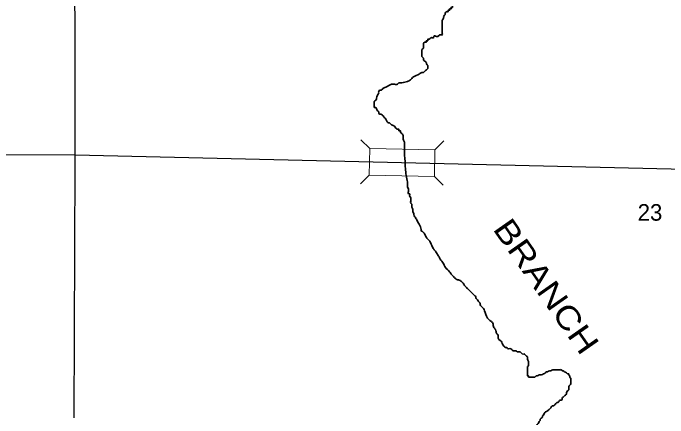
# Model space of a CAD drawing. Extents: x -4.25 to 0.15, y -11.26 to -7.33.
# Drawn here: x -3.318 to -2.725, y -9.545 to -9.179 of the extents above; entities that cross this region are included whole.
import ezdxf
from ezdxf.enums import TextEntityAlignment as Align

# ---------------------------------------------------------------- set-up
doc = ezdxf.new("R2010")
doc.units = 0
doc.header["$LTSCALE"] = 0.0061
for name, color, linetype, lineweight in [('14', 7, 'Continuous', 25), ('21', 7, 'Continuous', 25), ('25', 7, 'Continuous', 35)]:
    doc.layers.add(name, color=color, linetype=linetype, lineweight=lineweight)
doc.layers.add('29', color=7, linetype='Continuous')
doc.layers.add('45', color=7, linetype='Continuous')

msp = doc.modelspace()

# ---------------------------------------------------------------- linework, layer by layer
at = {"layer": '14'}
for points in [[(-3.262121, -9.038258), (-3.261742, -9.315341), (-3.262689, -9.545076)], [(-4.204545, -9.30322), (-3.261553, -9.307008), (-2.605871, -9.322348), (-2.575, -9.319697), (-2.551705, -9.312311), (-2.51875, -9.301705), (-2.498674, -9.29697), (-2.475758, -9.29375), (-2.363636, -9.294318), (-2.014962, -9.298106)]]:
    msp.add_lwpolyline(points, dxfattribs=at)
at = {"layer": '21'}
for p, q in [((-2.994697, -9.301326), (-3.002652, -9.293371)), ((-2.927652, -9.294508), (-2.935606, -9.302462)), ((-2.995076, -9.325379), (-3.00303, -9.333333)), ((-2.92803, -9.33447), (-2.935985, -9.326515))]:
    msp.add_line(p, q, dxfattribs=at)
at = {"layer": '21', "lineweight": 13}
msp.add_lwpolyline([(-2.995076, -9.325379), (-2.935985, -9.326515), (-2.935606, -9.302462), (-2.994697, -9.301326)], close=True, dxfattribs=at)
at = {"layer": '25'}
for points in [[(-3.027273, -9.071212), (-3.025947, -9.072538), (-3.024621, -9.072538), (-3.024621, -9.073864), (-3.023295, -9.075189), (-3.02197, -9.076515), (-3.020644, -9.077841), (-3.019508, -9.079167), (-3.019508, -9.080492), (-3.018182, -9.081818), (-3.018182, -9.082955), (-3.016856, -9.082955), (-3.016856, -9.08428), (-3.01553, -9.08428), (-3.01553, -9.085606), (-3.014205, -9.086932), (-3.012879, -9.088258), (-3.011553, -9.089583), (-3.008902, -9.092235), (-3.007576, -9.093561), (-3.007576, -9.094886), (-3.00625, -9.094886), (-3.004924, -9.096212), (-3.003598, -9.097538), (-3.001136, -9.100189), (-2.999811, -9.101326), (-2.998485, -9.102652), (-2.997159, -9.103977), (-2.995833, -9.105303), (-2.993182, -9.107955), (-2.991856, -9.10928), (-2.99053, -9.111932), (-2.987879, -9.113258), (-2.986553, -9.114583), (-2.986553, -9.115909), (-2.983902, -9.118561), (-2.977462, -9.122348), (-2.976136, -9.123674), (-2.974811, -9.125), (-2.973485, -9.126326), (-2.972159, -9.127652), (-2.970833, -9.128977), (-2.969508, -9.128977), (-2.969508, -9.130303), (-2.966856, -9.130303), (-2.966856, -9.131629), (-2.964394, -9.132955), (-2.963068, -9.13428), (-2.961742, -9.13428), (-2.960417, -9.135606), (-2.959091, -9.135606), (-2.957765, -9.136932), (-2.956439, -9.136932), (-2.953788, -9.138068), (-2.947348, -9.14072), (-2.939394, -9.146023), (-2.936742, -9.147348), (-2.935417, -9.148674), (-2.934091, -9.148674), (-2.932765, -9.15), (-2.931439, -9.151326), (-2.930114, -9.151326), (-2.930114, -9.152652), (-2.928977, -9.152652), (-2.928977, -9.153977), (-2.927652, -9.153977), (-2.926326, -9.155303), (-2.926326, -9.156439), (-2.925, -9.156439), (-2.923674, -9.157765), (-2.923674, -9.159091), (-2.922348, -9.160417), (-2.921023, -9.160417), (-2.921023, -9.161742), (-2.919697, -9.163068), (-2.919697, -9.164394), (-2.919697, -9.16572), (-2.918371, -9.167045), (-2.918371, -9.168371), (-2.918371, -9.169697), (-2.919697, -9.171023), (-2.919697, -9.172348), (-2.919697, -9.173674), (-2.921023, -9.173674), (-2.921023, -9.175), (-2.922348, -9.175), (-2.922348, -9.176136), (-2.923674, -9.176136), (-2.923674, -9.177462), (-2.925, -9.177462), (-2.926326, -9.178788)], [(-2.926326, -9.178788), (-2.926326, -9.180114), (-2.927652, -9.181439), (-2.927652, -9.182765), (-2.928977, -9.185417), (-2.928977, -9.186742), (-2.928977, -9.189394), (-2.928977, -9.19072), (-2.928977, -9.192045), (-2.928977, -9.194508), (-2.928977, -9.195833), (-2.928977, -9.197159), (-2.928977, -9.198485), (-2.930114, -9.198485), (-2.931439, -9.198485), (-2.932765, -9.199811), (-2.934091, -9.199811), (-2.936742, -9.199811), (-2.936742, -9.201136), (-2.938068, -9.201136), (-2.939394, -9.201136), (-2.94072, -9.202462), (-2.942045, -9.202462), (-2.942045, -9.203788), (-2.943371, -9.203788), (-2.943371, -9.205114), (-2.944697, -9.205114), (-2.946023, -9.206439), (-2.946023, -9.207765), (-2.946023, -9.209091), (-2.946023, -9.210417), (-2.947348, -9.211742), (-2.947348, -9.214205), (-2.947348, -9.21553), (-2.947348, -9.216856), (-2.947348, -9.218182), (-2.946023, -9.219508), (-2.946023, -9.220833), (-2.944697, -9.222159), (-2.943371, -9.223485), (-2.943371, -9.224811), (-2.942045, -9.226136), (-2.942045, -9.227462), (-2.942045, -9.228788), (-2.943371, -9.230114), (-2.944697, -9.23125), (-2.946023, -9.232576), (-2.947348, -9.232576), (-2.949811, -9.233902), (-2.955114, -9.236553), (-2.957765, -9.239205), (-2.960417, -9.24053), (-2.96553, -9.241856), (-2.966856, -9.241856), (-2.968182, -9.241856), (-2.969508, -9.243182), (-2.972159, -9.243182), (-2.974811, -9.243182), (-2.980114, -9.245833), (-2.982765, -9.247159), (-2.983902, -9.248485), (-2.985227, -9.248485), (-2.986553, -9.249621), (-2.986553, -9.250947), (-2.987879, -9.253598), (-2.989205, -9.257576), (-2.99053, -9.258902), (-2.99053, -9.260227), (-2.99053, -9.261553), (-2.99053, -9.262879), (-2.99053, -9.264205), (-2.989205, -9.264205), (-2.987879, -9.266856), (-2.986553, -9.267992), (-2.986553, -9.269318), (-2.983902, -9.270644), (-2.981439, -9.273295), (-2.980114, -9.274621), (-2.978788, -9.277273), (-2.976136, -9.278598), (-2.974811, -9.279924), (-2.972159, -9.28125), (-2.969508, -9.283902), (-2.968182, -9.283902), (-2.968182, -9.285227), (-2.966856, -9.285227), (-2.966856, -9.286364), (-2.96553, -9.287689), (-2.964394, -9.290341), (-2.964394, -9.292992), (-2.963068, -9.295644)], [(-2.963068, -9.295644), (-2.963068, -9.298295), (-2.963068, -9.299621), (-2.963068, -9.300947), (-2.963068, -9.302273), (-2.963068, -9.303598), (-2.963068, -9.304356), (-2.9625, -9.316098)], [(-2.9625, -9.316098), (-2.961174, -9.328788), (-2.960417, -9.33447), (-2.960417, -9.336364), (-2.95947, -9.338258), (-2.95947, -9.339205), (-2.95947, -9.342235), (-2.958523, -9.342235), (-2.958523, -9.344129), (-2.957576, -9.346023), (-2.957576, -9.347917), (-2.957576, -9.348864), (-2.957576, -9.350758), (-2.956629, -9.351705), (-2.956629, -9.353598), (-2.955682, -9.356439), (-2.955682, -9.358333), (-2.954735, -9.360227), (-2.954735, -9.361174), (-2.953788, -9.363068), (-2.951894, -9.366098), (-2.950947, -9.367992), (-2.95, -9.369886), (-2.948106, -9.374621), (-2.948106, -9.375568), (-2.94697, -9.376515), (-2.945076, -9.378409), (-2.944129, -9.380303), (-2.942235, -9.383144), (-2.941288, -9.384091), (-2.940341, -9.385038), (-2.939394, -9.386932), (-2.938447, -9.389015), (-2.9375, -9.390909), (-2.935606, -9.39375), (-2.934659, -9.394697), (-2.933712, -9.396591), (-2.931818, -9.399432), (-2.930871, -9.401326), (-2.92803, -9.405114), (-2.926136, -9.408902), (-2.922348, -9.412879), (-2.920265, -9.41572), (-2.919318, -9.416667), (-2.918371, -9.417614), (-2.916477, -9.419508), (-2.913636, -9.420455), (-2.910795, -9.422348), (-2.907955, -9.426136), (-2.906061, -9.42803), (-2.902273, -9.431818), (-2.900379, -9.433712), (-2.899432, -9.434659), (-2.898485, -9.435606), (-2.898485, -9.436553), (-2.897538, -9.437689), (-2.895455, -9.44053), (-2.894508, -9.441477), (-2.894508, -9.442424), (-2.891667, -9.446212), (-2.89072, -9.448106), (-2.887879, -9.454735), (-2.885038, -9.457576), (-2.883144, -9.45947), (-2.882197, -9.463447), (-2.88125, -9.464394), (-2.880303, -9.466288), (-2.879356, -9.469129), (-2.878409, -9.470076), (-2.878409, -9.47197), (-2.875568, -9.475758)], [(-2.875568, -9.475758), (-2.874621, -9.477652), (-2.873674, -9.479545), (-2.872727, -9.480492), (-2.87178, -9.481439), (-2.870833, -9.481439), (-2.869697, -9.482386), (-2.867803, -9.482386), (-2.865909, -9.483333), (-2.864962, -9.48428), (-2.863068, -9.48428), (-2.860227, -9.485417), (-2.858333, -9.485417), (-2.857386, -9.486364), (-2.855492, -9.487311), (-2.854545, -9.487311), (-2.853598, -9.488258), (-2.852652, -9.489205), (-2.851705, -9.490152), (-2.851705, -9.492045), (-2.850758, -9.493939), (-2.850758, -9.495833), (-2.850758, -9.49678), (-2.850758, -9.497727), (-2.851705, -9.498674), (-2.851705, -9.499621), (-2.851705, -9.500568), (-2.851705, -9.501515), (-2.851705, -9.502462), (-2.851705, -9.503409), (-2.851705, -9.504356), (-2.851705, -9.505303), (-2.851705, -9.50625), (-2.851705, -9.507197), (-2.850758, -9.507197), (-2.850758, -9.508144), (-2.849811, -9.508144), (-2.848864, -9.508144), (-2.847917, -9.508144), (-2.84697, -9.508144), (-2.846023, -9.508144), (-2.845076, -9.508144), (-2.843939, -9.507197), (-2.842992, -9.507197), (-2.841098, -9.50625), (-2.839205, -9.50625), (-2.837311, -9.505303), (-2.835417, -9.504356), (-2.83447, -9.503409), (-2.833523, -9.503409), (-2.831629, -9.502462), (-2.830682, -9.502462), (-2.828788, -9.501515), (-2.827841, -9.501515), (-2.825947, -9.501515), (-2.825, -9.501515), (-2.824053, -9.501515), (-2.823106, -9.501515), (-2.822159, -9.501515), (-2.821212, -9.501515), (-2.820265, -9.502462), (-2.819318, -9.502462), (-2.818371, -9.503409), (-2.816288, -9.504356), (-2.815341, -9.505303), (-2.814394, -9.505303), (-2.814394, -9.50625), (-2.813447, -9.507197), (-2.813447, -9.508144), (-2.8125, -9.50928), (-2.8125, -9.510227), (-2.8125, -9.512121), (-2.8125, -9.513068), (-2.8125, -9.514015), (-2.814394, -9.516856), (-2.814394, -9.517803), (-2.814394, -9.51875), (-2.814394, -9.519697), (-2.815341, -9.520644), (-2.816288, -9.522538), (-2.816288, -9.523485), (-2.817235, -9.524432), (-2.818371, -9.525379), (-2.819318, -9.526326), (-2.820265, -9.527273), (-2.820265, -9.52822), (-2.821212, -9.529167), (-2.822159, -9.529167), (-2.823106, -9.530114), (-2.824053, -9.531061), (-2.825, -9.531061)], [(-2.825, -9.531061), (-2.826894, -9.533144), (-2.827841, -9.534091), (-2.828788, -9.534091), (-2.830682, -9.535985), (-2.831629, -9.536932), (-2.832576, -9.537879), (-2.833523, -9.538826), (-2.835417, -9.539773), (-2.836364, -9.54072), (-2.837311, -9.542614), (-2.838258, -9.543561), (-2.838258, -9.544508), (-2.840152, -9.546402), (-2.840152, -9.547348), (-2.841098, -9.548295), (-2.842045, -9.550189), (-2.842992, -9.551136), (-2.842992, -9.55303), (-2.842992, -9.554924), (-2.843939, -9.556818), (-2.843939, -9.558902), (-2.843939, -9.561742), (-2.842992, -9.563636), (-2.842045, -9.564583), (-2.841098, -9.566477), (-2.839205, -9.568371), (-2.836364, -9.570265), (-2.833523, -9.573106), (-2.832576, -9.574053), (-2.832576, -9.575), (-2.831629, -9.575), (-2.830682, -9.575947), (-2.829735, -9.576894), (-2.827841, -9.576894), (-2.826894, -9.577841), (-2.825947, -9.577841), (-2.825, -9.578788), (-2.824053, -9.578788), (-2.821212, -9.578788), (-2.817235, -9.579735), (-2.8125, -9.580682), (-2.810606, -9.580682), (-2.809659, -9.580682), (-2.808712, -9.581818), (-2.807765, -9.581818), (-2.806818, -9.581818), (-2.805871, -9.581818), (-2.804924, -9.581818), (-2.803977, -9.581818), (-2.80303, -9.582765), (-2.802083, -9.583712), (-2.801136, -9.583712), (-2.800189, -9.584659), (-2.797348, -9.585606), (-2.794508, -9.586553), (-2.792614, -9.588447), (-2.791477, -9.589394), (-2.79053, -9.590341), (-2.789583, -9.591288), (-2.789583, -9.592235), (-2.788636, -9.593182), (-2.785795, -9.596023), (-2.783902, -9.597917), (-2.782955, -9.599811), (-2.782008, -9.600758), (-2.782008, -9.601705), (-2.781061, -9.601705), (-2.780114, -9.602652), (-2.779167, -9.603598), (-2.77822, -9.604545), (-2.777273, -9.606629), (-2.776326, -9.607576), (-2.775379, -9.608523), (-2.774432, -9.60947), (-2.773485, -9.611364), (-2.772538, -9.613258), (-2.771591, -9.614205), (-2.770644, -9.616098), (-2.769697, -9.617992), (-2.769697, -9.619886), (-2.76875, -9.620833), (-2.767803, -9.622727), (-2.766856, -9.624621), (-2.766856, -9.626515), (-2.76572, -9.630492), (-2.764773, -9.633333), (-2.763826, -9.636174), (-2.761932, -9.639015), (-2.760985, -9.640909), (-2.760038, -9.641856)]]:
    msp.add_spline(points, degree=3, dxfattribs=at)

# ---------------------------------------------------------------- texts
at = {"layer": '29', "width": 1.2}
msp.add_text('BRANCH', height=0.02083, rotation=305, dxfattribs=at).set_placement((-2.843233, -9.431999), align=Align.CENTER)
at = {"layer": '45'}
msp.add_text('23', height=0.015, dxfattribs=at).set_placement((-2.74072, -9.366667), align=Align.CENTER)

doc.saveas('drawing.dxf')
